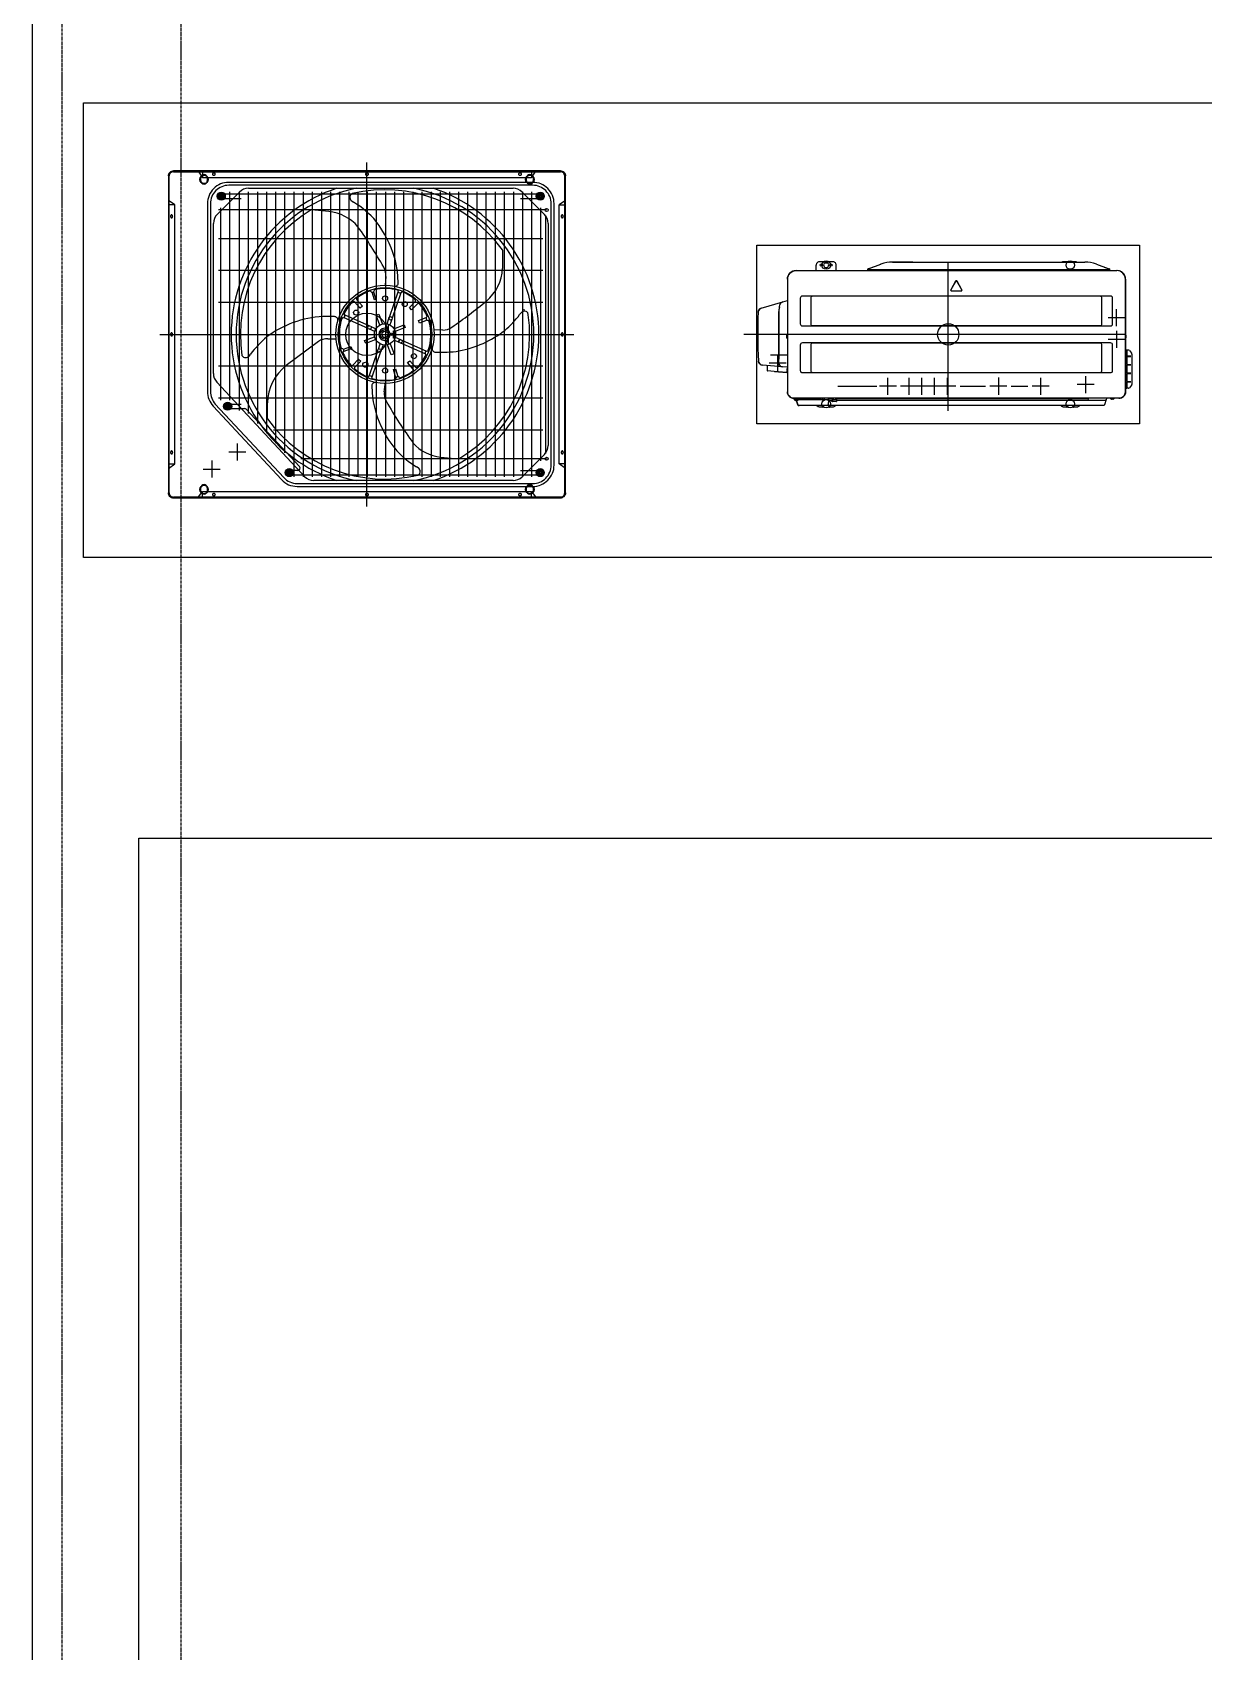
# Model space of a CAD drawing. Header units: millimetres. Extents: x 0 to 126150, y 0 to 89100.
# Drawn here: x 31654 to 34408, y 20444 to 24251 of the extents above; entities that cross this region are included whole.
import ezdxf

# ---------------------------------------------------------------- set-up
doc = ezdxf.new("R2010")
doc.units = ezdxf.units.MM
doc.header["$LTSCALE"] = 0.2
doc.linetypes.add('CENTER', pattern=[50.8, 31.75, -6.35, 6.35, -6.35])
doc.layers.add('A_建築', color=8, linetype='Continuous')
doc.layers.add('A_通芯', color=8, linetype='CENTER', plot=False)

msp = doc.modelspace()

# ---------------------------------------------------------------- linework, layer by layer
at = {"layer": 'A_建築', "lineweight": -3}
for points in [[(31903.54, 17484.81), (31653.54, 17484.81), (31653.54, 44814.81), (31903.54, 44564.81), (79743.54, 44564.81), (79993.55, 44814.81), (31653.54, 44814.81)], [(79743.54, 44564.81), (79743.54, 17384.81), (31903.54, 17384.81), (31903.54, 22356.25), (35858.54, 22356.25), (35858.54, 17334.81)], [(31973.44, 23913.65), (31973.44, 23168.65)], [(31975.24, 23168.65), (31975.24, 23913.65)], [(32895.23, 23925.45), (31985.23, 23925.45)], [(31985.23, 23923.65), (32895.23, 23923.65)], [(32042.63, 23925.45), (32053.24, 23910.45), (32827.24, 23910.45), (32837.84, 23925.45)], [(32053.24, 23925.45), (32053.24, 23910.45)], [(32440.23, 23136.85), (32440.23, 23945.45)], [(32827.24, 23925.45), (32827.24, 23910.45)], [(32905.23, 23168.65), (32905.23, 23913.65)], [(32907.04, 23168.65), (32907.04, 23913.65)], [(32049.74, 23901.9), (32049.74, 23909.4)], [(32064.73, 23909.4), (32064.73, 23901.9)], [(32088.02, 23823.44), (32140.45, 23875.87)], [(32830.24, 23898.65), (32115.23, 23898.65)], [(32830.24, 23891.72), (32115.23, 23891.72)], [(32117.98, 23386.15), (32117.98, 23876.4)], [(32139.48, 23876.4), (32139.48, 23361.9)], [(32160.98, 23876.4), (32160.98, 23354.97)], [(32161.66, 23884.65), (32783.81, 23884.65)], [(32182.48, 23876.4), (32182.48, 23331.84)], [(32203.98, 23876.4), (32203.98, 23308.71)], [(32225.49, 23876.4), (32225.49, 23285.57)], [(32246.99, 23262.45), (32246.99, 23876.4)], [(32268.49, 23876.4), (32268.49, 23205.9)], [(32289.99, 23876.4), (32289.99, 23205.9)], [(32311.48, 23876.4), (32311.48, 23205.9)], [(32332.99, 23876.4), (32332.99, 23205.9)], [(32354.48, 23876.4), (32354.48, 23205.9)], [(32375.98, 23876.4), (32375.98, 23205.9)], [(32397.48, 23876.4), (32397.48, 23205.9)], [(32418.99, 23876.4), (32418.99, 23205.9)], [(32440.48, 23876.4), (32440.48, 23205.9)], [(32461.99, 23876.4), (32461.99, 23205.9)], [(32483.48, 23876.4), (32483.48, 23205.9)], [(32504.98, 23876.4), (32504.98, 23205.9)], [(32526.48, 23876.4), (32526.48, 23205.9)], [(32547.98, 23876.4), (32547.98, 23205.9)], [(32569.48, 23876.4), (32569.48, 23205.9)], [(32590.99, 23876.4), (32590.99, 23205.9)], [(32612.49, 23876.4), (32612.49, 23205.9)], [(32633.99, 23876.4), (32633.99, 23205.9)], [(32655.49, 23876.4), (32655.49, 23205.9)], [(32676.98, 23876.4), (32676.98, 23205.9)], [(32698.49, 23876.4), (32698.49, 23205.9)], [(32719.98, 23876.4), (32719.98, 23205.9)], [(32741.48, 23876.4), (32741.48, 23205.9)], [(32762.99, 23876.4), (32762.99, 23205.9)], [(32784.49, 23876.4), (32784.49, 23205.9)], [(32805.03, 23875.86), (32857.45, 23823.44)], [(32805.98, 23876.4), (32805.98, 23205.9)], [(32815.74, 23901.9), (32815.74, 23909.4)], [(32827.49, 23876.4), (32827.49, 23205.9)], [(32830.74, 23909.4), (32830.74, 23901.9)], [(31988.43, 23845.65), (31973.44, 23856.26)], [(31973.44, 23226.04), (31988.43, 23236.65), (31988.43, 23845.65), (31973.44, 23845.65)], [(32065.24, 23848.65), (32065.24, 23406.75)], [(32072.16, 23848.65), (32072.16, 23406.75)], [(32862.74, 23833.65), (32091.48, 23833.65)], [(32096.49, 23386.15), (32096.49, 23838.65)], [(32100.64, 23871.4), (32844.83, 23871.4)], [(32100.64, 23860.9), (32144.48, 23860.9)], [(32350.43, 23830.01), (32309.83, 23833.65)], [(32405.09, 23854.56), (32408.58, 23852.44)], [(32800.98, 23860.9), (32844.83, 23860.9)], [(32848.98, 23243.65), (32848.98, 23838.65)], [(32873.31, 23233.65), (32873.31, 23848.65)], [(32880.24, 23233.65), (32880.24, 23848.65)], [(32907.04, 23856.26), (32892.04, 23845.65)], [(32907.04, 23236.65), (32892.04, 23236.65), (32892.04, 23845.65), (32907.04, 23845.65)], [(32079.23, 23449.44), (32079.23, 23802.22)], [(32859.74, 23820.87), (32859.74, 23261.43)], [(32866.23, 23802.22), (32866.23, 23280.08)], [(32853.98, 23766.15), (32091.48, 23766.15)], [(32759.09, 23738.86), (32758.95, 23696.37)], [(32853.98, 23691.15), (32091.48, 23691.15)], [(32513.94, 23663.01), (32511.89, 23689.65)], [(33449.08, 23691.2), (34203.54, 23691.2)], [(33504.88, 23712.15), (33503.43, 23712.03), (33502.03, 23711.67), (33500.71, 23711.08), (33499.52, 23710.28), (33498.49, 23709.29), (33497.66, 23708.15), (33497.04, 23706.89), (33496.67, 23705.54), (33496.54, 23704.15)], [(33496.54, 23691.2), (33496.54, 23704.15)], [(33535.19, 23712.15), (33504.88, 23712.15)], [(33516.72, 23709.15), (33523.35, 23709.15)], [(33543.53, 23691.2), (33543.53, 23704.15), (33543.41, 23705.54), (33543.03, 23706.89), (33542.41, 23708.15), (33541.58, 23709.29), (33540.55, 23710.28), (33539.36, 23711.08), (33538.04, 23711.67), (33536.64, 23712.03), (33535.19, 23712.15)], [(33618.47, 23695.27), (33620.94, 23696.17), (33618.15, 23695.15), (33618.08, 23691.2)], [(34186.04, 23693.15), (33618.11, 23693.15), (33618.14, 23694.81)], [(33618.11, 23693.15), (33618.12, 23692.65), (33618.14, 23691.2)], [(33898.11, 23692.15), (33618.62, 23692.15)], [(33620.09, 23692.15), (33620.07, 23691.15)], [(33620.94, 23696.17), (33648.85, 23706.33), (33648.02, 23706.03)], [(33623.64, 23697.15), (33629.11, 23699.15)], [(33624.02, 23691.2), (33624.02, 23691.46), (33624.01, 23692.15)], [(33624.96, 23692.15), (33624.95, 23691.46), (33624.95, 23691.2)], [(33628.67, 23691.2), (33628.66, 23691.46), (33628.66, 23692.15)], [(33629.56, 23692.15), (33629.56, 23691.46), (33629.56, 23691.2)], [(33633.26, 23691.2), (33633.26, 23691.46), (33633.26, 23692.15)], [(33634.22, 23692.15), (33634.2, 23691.46), (33634.2, 23691.2)], [(33660.61, 23692.15), (33660.61, 23691.2)], [(33664.6, 23691.2), (33664.6, 23692.15)], [(33676.2, 23711.15), (34127.94, 23711.15)], [(33682.1, 23692.15), (33681.15, 23691.2)], [(33719.05, 23691.2), (33718.1, 23692.15)], [(33763.98, 23691.2), (33763.94, 23692.15)], [(33767.4, 23691.2), (33767.39, 23692.15)], [(33767.78, 23691.2), (33767.8, 23692.15)], [(33773.91, 23691.2), (33773.89, 23692.15)], [(33774.28, 23691.2), (33774.3, 23692.15)], [(33780.39, 23692.15), (33780.4, 23691.2)], [(33780.79, 23692.15), (33780.78, 23691.2)], [(33784.25, 23692.15), (33784.2, 23691.2)], [(33807.03, 23361.65), (33807.03, 23711.65)], [(33849.48, 23692.16), (33848.69, 23692.16)], [(33879.48, 23692.16), (33878.68, 23692.16)], [(34185.53, 23692.15), (33906.04, 23692.15)], [(33909.48, 23692.16), (33908.68, 23692.16)], [(33939.47, 23692.16), (33938.67, 23692.16)], [(33969.47, 23692.16), (33968.67, 23692.16)], [(33999.47, 23692.16), (33998.67, 23692.16)], [(34029.46, 23692.16), (34028.66, 23692.16)], [(34078.4, 23712.15), (34076.95, 23712.03), (34075.54, 23711.67), (34074.39, 23711.17)], [(34108.71, 23712.15), (34078.4, 23712.15)], [(34146.45, 23692.16), (34145.65, 23692.16)], [(34155.3, 23706.33), (34183.21, 23696.17), (34185.68, 23695.27)], [(34169.95, 23691.2), (34169.95, 23691.46), (34169.94, 23692.15)], [(34170.89, 23692.15), (34170.89, 23691.46), (34170.88, 23691.2)], [(34174.04, 23699.51), (34180.51, 23697.15)], [(34174.6, 23691.2), (34174.6, 23691.46), (34174.59, 23692.15)], [(34175.49, 23692.15), (34175.49, 23691.46), (34175.49, 23691.2)], [(34179.2, 23691.2), (34179.19, 23691.46), (34179.19, 23692.15)], [(34180.14, 23692.15), (34180.14, 23691.46), (34180.13, 23691.2)], [(34184.07, 23691.15), (34184.05, 23692.15)], [(34186.01, 23694.81), (34186.04, 23693.15), (34186.03, 23692.65), (34186.01, 23691.2)], [(32484.45, 23677.15), (32482.73, 23656.65)], [(33429.03, 23671.16), (33429.03, 23406.19)], [(33824.35, 23666.21), (33812.82, 23646.23)], [(33824.79, 23665.96), (33813.25, 23645.98)], [(33814.55, 23643.73), (33837.62, 23643.73)], [(33838.92, 23645.98), (33827.38, 23665.96)], [(33839.35, 23646.23), (33827.82, 23666.21)], [(34223.59, 23671.16), (34223.59, 23406.19)], [(34223.59, 23643.86), (34224.03, 23643.86)], [(34224.03, 23406.19), (34224.03, 23671.16)], [(32853.98, 23616.15), (32091.48, 23616.15)], [(32416.62, 23622.54), (32429.61, 23607.6), (32424.33, 23603.01), (32411.34, 23617.95)], [(32455.59, 23641.28), (32460.75, 23623.27), (32457.86, 23622.44), (32452.7, 23640.45)], [(32493.08, 23581.94), (32513.59, 23641.5)], [(32520.21, 23639.22), (32499.7, 23579.66)], [(32558.81, 23613.31), (32544.91, 23599.22), (32539.92, 23604.13), (32553.83, 23618.23)], [(33367.26, 23602.66), (33417.97, 23617.33), (33429.03, 23620.51)], [(33410.05, 23606.29), (33411.11, 23610.44)], [(33459.03, 23626.21), (33459.03, 23566.22)], [(34188.59, 23631.21), (33464.03, 23631.21)], [(33483.58, 23625.71), (33483.58, 23566.72)], [(34163.59, 23630.71), (33488.58, 23630.71)], [(33814.55, 23643.23), (33837.62, 23643.23)], [(34168.59, 23566.72), (34168.59, 23625.71)], [(34193.59, 23566.22), (34193.59, 23626.21)], [(34224.03, 23643.16), (34223.59, 23643.16)], [(34223.59, 23642.66), (34224.03, 23642.66)], [(34223.59, 23642.06), (34224.03, 23642.06)], [(32364.06, 23582.86), (32354.48, 23582.96), (32336.38, 23583.15)], [(32443, 23555.01), (32385.45, 23580.63)], [(32388.3, 23587.03), (32445.85, 23561.41)], [(32470.6, 23563.01), (32461.55, 23586.58), (32468.08, 23589.08), (32477.13, 23565.51)], [(32487.48, 23565.7), (32491.82, 23578.28)], [(32498.43, 23576), (32494.1, 23563.42)], [(32582.06, 23574.36), (32563.62, 23567.5), (32561.18, 23574.06), (32579.62, 23580.92)], [(32801.72, 23591.18), (32799.31, 23587.89)], [(33408.09, 23588.67), (33408.09, 23474.73), (33408.1, 23474.23)], [(33408.4, 23588.67), (33408.4, 23482.87)], [(34223.04, 23580.15), (34183.03, 23580.15)], [(34203.03, 23560.15), (34203.03, 23600.15)], [(31953.43, 23541.15), (32927.03, 23541.15)], [(32348.17, 23530.98), (32367.73, 23530.48)], [(32460.88, 23529.01), (32437.31, 23519.97), (32434.8, 23526.5), (32458.37, 23535.55)], [(32458.7, 23548.02), (32446.54, 23553.43)], [(32449.38, 23559.83), (32461.54, 23554.42)], [(32491.23, 23549.05), (32491.23, 23564.66)], [(32491.23, 23517.64), (32491.23, 23533.24)], [(32504.98, 23532.65), (32502.74, 23532.65), (32502.74, 23549.65), (32504.98, 23549.65)], [(32503.81, 23554.6), (32527.62, 23563.74), (32530.13, 23557.2), (32506.71, 23548.21)], [(32506.77, 23534.28), (32518.93, 23528.87)], [(32618.28, 23551.29), (32597.74, 23551.82)], [(34224.53, 23541.15), (33326.54, 23541.15)], [(33464.03, 23561.22), (34188.59, 23561.22)], [(33488.58, 23561.72), (34163.59, 23561.72)], [(34223.04, 23529.4), (34183.03, 23529.4)], [(34203.03, 23549.4), (34203.03, 23509.4)], [(32163.75, 23491.11), (32166.16, 23494.4)], [(32326.33, 23524.75), (32250.45, 23467.77)], [(32384.99, 23506.4), (32402.54, 23512.93), (32404.29, 23508.24), (32385.61, 23501.3)], [(32445.26, 23443.08), (32465.77, 23502.64)], [(32472.39, 23500.36), (32451.88, 23440.8)], [(32467.03, 23506.3), (32471.37, 23518.89)], [(32477.98, 23516.61), (32473.65, 23504.02)], [(32494.87, 23519.3), (32503.92, 23495.73), (32497.38, 23493.22), (32488.34, 23516.78)], [(32516.08, 23522.47), (32503.92, 23527.89)], [(32577.17, 23495.28), (32519.62, 23520.9)], [(32522.47, 23527.29), (32580.02, 23501.67)], [(33429.03, 23492.15), (33389.03, 23492.15)], [(33406.03, 23453.15), (33406.03, 23493.15)], [(33409.03, 23468.4), (33409.03, 23515.9)], [(33459.03, 23516.22), (33459.03, 23456.23)], [(34188.59, 23521.23), (33464.03, 23521.23)], [(33483.58, 23515.73), (33483.58, 23456.73)], [(34163.59, 23520.73), (33488.58, 23520.73)], [(34168.59, 23456.73), (34168.59, 23515.73)], [(34193.59, 23456.23), (34193.59, 23516.22)], [(34230.67, 23503.98), (34224.03, 23503.98)], [(34227.03, 23502.98), (34227.03, 23490.17)], [(34232.93, 23502.95), (34238.29, 23496.83)], [(34239.03, 23494.85), (34239.03, 23423.62)], [(32853.98, 23466.15), (32091.48, 23466.15)], [(32406.66, 23468.99), (32420.56, 23483.09), (32425.54, 23478.17), (32411.64, 23464.07)], [(32508.29, 23439.32), (32502.8, 23458.48), (32507.61, 23459.86), (32512.77, 23441.85)], [(32548.85, 23459.76), (32535.86, 23474.7), (32541.14, 23479.3), (32554.13, 23464.35)], [(33429.03, 23463.73), (33417.21, 23464.77), (33369.98, 23468.94)], [(33381.59, 23467.88), (33381.59, 23455.53)], [(33398.19, 23453.81), (33427.58, 23451.24), (33398.02, 23453.82), (33381.87, 23455.24)], [(33426.04, 23473.15), (33386.03, 23473.15)], [(33428.58, 23462.39), (33428.58, 23451.98)], [(34227.03, 23490.48), (34236.06, 23490.48)], [(34227.03, 23488.79), (34227.03, 23470.17)], [(34236.06, 23488.48), (34227.03, 23488.48)], [(34227.03, 23470.48), (34236.06, 23470.48)], [(34227.03, 23468.79), (34227.03, 23450.17)], [(34236.06, 23468.48), (34227.03, 23468.48)], [(32293.33, 23207.23), (32087.26, 23429.02)], [(32451.53, 23419.3), (32453.58, 23392.65)], [(32481.02, 23405.24), (32483.13, 23423.81)], [(33429.03, 23451.21), (33427.58, 23451.24)], [(33464.03, 23451.23), (34188.59, 23451.23)], [(33488.58, 23451.73), (34163.59, 23451.73)], [(33547.45, 23419.15), (33639.5, 23419.15)], [(33685.04, 23419.15), (33645.04, 23419.15)], [(33665.03, 23399.15), (33665.03, 23439.15)], [(33825.04, 23419.15), (33695.04, 23419.15)], [(33715.03, 23399.15), (33715.03, 23439.15)], [(33745.04, 23399.15), (33745.04, 23439.15)], [(33775.03, 23399.15), (33775.03, 23439.15)], [(33805.03, 23399.15), (33805.03, 23439.15)], [(33835.04, 23419.15), (33895.03, 23419.15)], [(33945.04, 23419.15), (33905.03, 23419.15)], [(33925.04, 23439.86), (33925.04, 23399.15)], [(33955.03, 23419.15), (33994.03, 23419.15)], [(34044.03, 23419.15), (34004.04, 23419.15)], [(34024.03, 23439.15), (34024.03, 23399.15)], [(34150.04, 23423.15), (34110.04, 23423.15)], [(34130.03, 23443.15), (34130.03, 23403.15)], [(34227.03, 23450.49), (34236.06, 23450.49)], [(34227.03, 23448.8), (34227.03, 23430.18)], [(34236.06, 23448.48), (34227.03, 23448.48)], [(34227.03, 23430.48), (34236.06, 23430.48)], [(34227.03, 23428.8), (34227.03, 23415.49)], [(34236.06, 23428.49), (34227.03, 23428.49)], [(34238.29, 23421.64), (34232.93, 23415.52)], [(32083.68, 23377.44), (32244.47, 23204.34)], [(32853.98, 23391.15), (32091.48, 23391.15)], [(32115.64, 23377.4), (32144.48, 23377.4)], [(32206.38, 23343.44), (32206.49, 23380.15)], [(34208.54, 23391.14), (33444.08, 23391.14)], [(33444.68, 23388.51), (33444.58, 23389.59), (33507.85, 23389.59), (33507.99, 23391.14)], [(33444.59, 23390.21), (33444.58, 23389.59)], [(33522.76, 23387.59), (33445.16, 23387.59)], [(33450.47, 23385.48), (33450.53, 23385.27), (33453.43, 23375.72), (33449.83, 23387.59)], [(33525.82, 23391.14), (33525.75, 23390.33), (33525.49, 23387.4), (33524.53, 23376.33)], [(33533.35, 23386.09), (33525.38, 23386.09)], [(33535.12, 23389.59), (33525.69, 23389.59)], [(33533.12, 23383.69), (33533.12, 23385.35)], [(33533.14, 23385.44), (33534.05, 23388.19)], [(33543.82, 23383.39), (33533.42, 23383.39)], [(33534.34, 23388.39), (33535.12, 23388.39)], [(33535.12, 23391.14), (33535.12, 23383.69)], [(33542.52, 23387.39), (33535.42, 23387.39)], [(33537.59, 23387.39), (33537.59, 23391.14)], [(33542.52, 23387.22), (33542.52, 23391.14)], [(33544.12, 23391.14), (33544.12, 23383.69)], [(34135.6, 23389.59), (33544.12, 23389.59)], [(34175.69, 23386.09), (33544.12, 23386.09)], [(33934.95, 23389.59), (33934.95, 23391.14)], [(33940.95, 23389.59), (33940.95, 23391.14)], [(34179.47, 23391.14), (34178.56, 23388.21), (34174.69, 23375.7)], [(34180.04, 23391.14), (34178.99, 23389.59)], [(34230.67, 23414.49), (34224.03, 23414.49)], [(32078.6, 23372.72), (32239.4, 23199.62)], [(32115.64, 23366.9), (32152.25, 23366.9)], [(32156.1, 23365.23), (32281.58, 23230.23)], [(34171.83, 23373.59), (33456.3, 23373.59)], [(33512.04, 23370.19), (33504.88, 23370.19), (33504.17, 23370.22), (33502.74, 23370.46), (33501.37, 23370.94), (33500.11, 23371.63), (33498.99, 23372.52), (33498.06, 23373.59)], [(33514.04, 23373.59), (33514.04, 23372.19)], [(33526.03, 23372.19), (33526.03, 23373.59)], [(33542.02, 23373.59), (33541.58, 23373.05), (33540.55, 23372.06), (33539.36, 23371.27), (33538.04, 23370.68), (33536.64, 23370.31), (33535.19, 23370.19), (33528.03, 23370.19)], [(34086.04, 23370.19), (34078.88, 23370.19), (34078.17, 23370.22), (34076.73, 23370.46), (34075.37, 23370.94), (34074.1, 23371.63), (34072.99, 23372.52), (34072.05, 23373.59)], [(34088.03, 23373.59), (34088.03, 23372.19)], [(34100.04, 23372.19), (34100.04, 23373.59)], [(34116.01, 23373.59), (34115.58, 23373.05), (34114.55, 23372.06), (34113.36, 23371.27), (34112.04, 23370.68), (34110.64, 23370.31), (34109.19, 23370.19), (34102.03, 23370.19)], [(32853.98, 23316.15), (32220.48, 23316.15)], [(32115.23, 23264.65), (32155.23, 23264.65)], [(32135.23, 23284.65), (32135.23, 23244.65)], [(31973.44, 23236.65), (31988.43, 23236.65)], [(32055.24, 23224.65), (32095.23, 23224.65)], [(32075.24, 23244.65), (32075.24, 23204.65)], [(32862.74, 23248.65), (32284.98, 23248.65)], [(32560.38, 23227.74), (32556.89, 23229.86)], [(32613.48, 23252.47), (32654.99, 23248.65)], [(32857.45, 23258.86), (32805.02, 23206.44)], [(32907.04, 23226.04), (32892.04, 23236.65)], [(32277.74, 23221.4), (32260.64, 23221.4)], [(32260.64, 23210.9), (32844.83, 23210.9)], [(32276.03, 23190.58), (32830.24, 23190.58)], [(32783.81, 23197.65), (32315.31, 23197.65)], [(32417.99, 23207.35), (32415.24, 23207.35)], [(32800.98, 23221.4), (32844.83, 23221.4)], [(32895.23, 23158.65), (31985.23, 23158.65)], [(31985.23, 23156.85), (32895.23, 23156.85)], [(32042.63, 23156.85), (32053.24, 23171.85), (32827.24, 23171.85), (32837.84, 23156.85)], [(32049.74, 23172.9), (32049.74, 23180.4)], [(32053.24, 23156.85), (32053.24, 23171.85)], [(32064.73, 23180.4), (32064.73, 23172.9)], [(32276.03, 23183.65), (32830.24, 23183.65)], [(32815.74, 23172.9), (32815.74, 23180.4)], [(32827.24, 23156.85), (32827.24, 23171.85)], [(32830.74, 23180.4), (32830.74, 23172.9)]]:
    msp.add_lwpolyline(points, dxfattribs=at)
for points in [[(35671.59, 23016.81), (31773.54, 23016.81), (31773.54, 24085.41), (35671.59, 24085.41)], [(32076.73, 23917.95), (32076.79, 23917.52), (32076.94, 23917.1), (32077.2, 23916.71), (32077.55, 23916.36), (32077.98, 23916.05), (32078.49, 23915.81), (32079.04, 23915.63), (32079.63, 23915.51), (32080.23, 23915.48), (32080.84, 23915.51), (32081.43, 23915.63), (32081.98, 23915.81), (32082.48, 23916.05), (32082.91, 23916.36), (32083.27, 23916.71), (32083.52, 23917.1), (32083.68, 23917.52), (32083.73, 23917.95), (32083.68, 23918.38), (32083.52, 23918.8), (32083.27, 23919.19), (32082.91, 23919.54), (32082.48, 23919.85), (32081.98, 23920.1), (32081.43, 23920.27), (32080.84, 23920.39), (32080.23, 23920.42), (32079.63, 23920.39), (32079.04, 23920.27), (32078.49, 23920.1), (32077.98, 23919.85), (32077.55, 23919.54), (32077.2, 23919.19), (32076.94, 23918.8), (32076.79, 23918.38)], [(32443.73, 23917.95), (32443.68, 23918.38), (32443.52, 23918.8), (32443.27, 23919.19), (32442.91, 23919.54), (32442.48, 23919.85), (32441.98, 23920.1), (32441.43, 23920.27), (32440.84, 23920.39), (32440.23, 23920.42), (32439.63, 23920.39), (32439.04, 23920.27), (32438.49, 23920.1), (32437.99, 23919.85), (32437.55, 23919.54), (32437.2, 23919.19), (32436.94, 23918.8), (32436.79, 23918.38), (32436.73, 23917.95), (32436.79, 23917.52), (32436.94, 23917.1), (32437.2, 23916.71), (32437.55, 23916.36), (32437.99, 23916.05), (32438.49, 23915.81), (32439.04, 23915.63), (32439.63, 23915.51), (32440.23, 23915.48), (32440.84, 23915.51), (32441.43, 23915.63), (32441.98, 23915.81), (32442.48, 23916.05), (32442.91, 23916.36), (32443.27, 23916.71), (32443.52, 23917.1), (32443.68, 23917.52)], [(32796.73, 23917.95), (32796.79, 23917.52), (32796.94, 23917.1), (32797.2, 23916.71), (32797.55, 23916.36), (32797.99, 23916.05), (32798.49, 23915.81), (32799.04, 23915.63), (32799.63, 23915.51), (32800.23, 23915.48), (32800.84, 23915.51), (32801.43, 23915.63), (32801.98, 23915.81), (32802.48, 23916.05), (32802.92, 23916.36), (32803.27, 23916.71), (32803.52, 23917.1), (32803.68, 23917.52), (32803.74, 23917.95), (32803.68, 23918.38), (32803.52, 23918.8), (32803.27, 23919.19), (32802.92, 23919.54), (32802.48, 23919.85), (32801.98, 23920.1), (32801.43, 23920.27), (32800.84, 23920.39), (32800.23, 23920.42), (32799.63, 23920.39), (32799.04, 23920.27), (32798.49, 23920.1), (32797.99, 23919.85), (32797.55, 23919.54), (32797.2, 23919.19), (32796.94, 23918.8), (32796.79, 23918.38)], [(32101.74, 23863.84), (32101.74, 23868.46), (32097.73, 23870.77), (32093.74, 23868.46), (32093.74, 23863.84), (32097.73, 23861.53)], [(32095.53, 23867.15), (32095.53, 23865.15), (32096.74, 23865.15), (32096.74, 23863.95), (32098.74, 23863.95), (32098.74, 23865.15), (32099.93, 23865.15), (32099.93, 23867.15), (32098.74, 23867.15), (32098.74, 23868.35), (32096.74, 23868.35), (32096.74, 23867.15)], [(32851.73, 23863.84), (32851.73, 23868.46), (32847.73, 23870.77), (32843.74, 23868.46), (32843.74, 23863.84), (32847.73, 23861.53)], [(32845.53, 23867.15), (32845.53, 23865.15), (32846.73, 23865.15), (32846.73, 23863.95), (32848.73, 23863.95), (32848.73, 23865.15), (32849.93, 23865.15), (32849.93, 23867.15), (32848.73, 23867.15), (32848.73, 23868.35), (32846.73, 23868.35), (32846.73, 23867.15)], [(31980.93, 23815.15), (31981.36, 23815.2), (31981.78, 23815.36), (31982.17, 23815.62), (31982.52, 23815.97), (31982.83, 23816.4), (31983.08, 23816.9), (31983.26, 23817.45), (31983.37, 23818.04), (31983.41, 23818.65), (31983.37, 23819.26), (31983.26, 23819.85), (31983.08, 23820.4), (31982.83, 23820.9), (31982.52, 23821.33), (31982.17, 23821.68), (31981.78, 23821.94), (31981.36, 23822.1), (31980.93, 23822.15), (31980.5, 23822.1), (31980.09, 23821.94), (31979.7, 23821.68), (31979.34, 23821.33), (31979.04, 23820.9), (31978.79, 23820.4), (31978.61, 23819.85), (31978.49, 23819.26), (31978.46, 23818.65), (31978.49, 23818.04), (31978.61, 23817.45), (31978.79, 23816.9), (31979.04, 23816.4), (31979.34, 23815.97), (31979.7, 23815.62), (31980.09, 23815.36), (31980.5, 23815.2)], [(32899.54, 23822.15), (32899.11, 23822.1), (32898.69, 23821.94), (32898.3, 23821.68), (32897.95, 23821.33), (32897.64, 23820.9), (32897.39, 23820.4), (32897.21, 23819.85), (32897.1, 23819.26), (32897.06, 23818.65), (32897.1, 23818.04), (32897.21, 23817.45), (32897.39, 23816.9), (32897.64, 23816.4), (32897.95, 23815.97), (32898.3, 23815.62), (32898.69, 23815.36), (32899.11, 23815.2), (32899.54, 23815.15), (32899.97, 23815.2), (32900.38, 23815.36), (32900.77, 23815.62), (32901.13, 23815.97), (32901.43, 23816.4), (32901.68, 23816.9), (32901.86, 23817.45), (32901.97, 23818.04), (32902.01, 23818.65), (32901.97, 23819.26), (32901.86, 23819.85), (32901.68, 23820.4), (32901.43, 23820.9), (32901.13, 23821.33), (32900.77, 23821.68), (32900.38, 23821.94), (32899.97, 23822.1)], [(33357.04, 23331.15), (33357.04, 23751.15), (34257.03, 23751.15), (34257.03, 23331.15)], [(31980.93, 23537.65), (31981.36, 23537.7), (31981.78, 23537.86), (31982.17, 23538.12), (31982.52, 23538.47), (31982.83, 23538.9), (31983.08, 23539.4), (31983.26, 23539.95), (31983.37, 23540.54), (31983.41, 23541.15), (31983.37, 23541.76), (31983.26, 23542.35), (31983.08, 23542.9), (31982.83, 23543.4), (31982.52, 23543.83), (31982.17, 23544.18), (31981.78, 23544.44), (31981.36, 23544.6), (31980.93, 23544.65), (31980.5, 23544.6), (31980.09, 23544.44), (31979.7, 23544.18), (31979.34, 23543.83), (31979.04, 23543.4), (31978.79, 23542.9), (31978.61, 23542.35), (31978.49, 23541.76), (31978.46, 23541.15), (31978.49, 23540.54), (31978.61, 23539.95), (31978.79, 23539.4), (31979.04, 23538.9), (31979.34, 23538.47), (31979.7, 23538.12), (31980.09, 23537.86), (31980.5, 23537.7)], [(32899.54, 23544.65), (32899.11, 23544.6), (32898.69, 23544.44), (32898.3, 23544.18), (32897.95, 23543.83), (32897.64, 23543.4), (32897.39, 23542.9), (32897.21, 23542.35), (32897.1, 23541.76), (32897.06, 23541.15), (32897.1, 23540.54), (32897.21, 23539.95), (32897.39, 23539.4), (32897.64, 23538.9), (32897.95, 23538.47), (32898.3, 23538.12), (32898.69, 23537.86), (32899.11, 23537.7), (32899.54, 23537.65), (32899.97, 23537.7), (32900.38, 23537.86), (32900.77, 23538.12), (32901.13, 23538.47), (32901.43, 23538.9), (32901.68, 23539.4), (32901.86, 23539.95), (32901.97, 23540.54), (32902.01, 23541.15), (32901.97, 23541.76), (32901.86, 23542.35), (32901.68, 23542.9), (32901.43, 23543.4), (32901.13, 23543.83), (32900.77, 23544.18), (32900.38, 23544.44), (32899.97, 23544.6)], [(32116.73, 23369.84), (32116.73, 23374.46), (32112.74, 23376.77), (32108.74, 23374.46), (32108.74, 23369.84), (32112.74, 23367.53)], [(32110.53, 23373.15), (32110.53, 23371.15), (32111.73, 23371.15), (32111.73, 23369.95), (32113.73, 23369.95), (32113.73, 23371.15), (32114.93, 23371.15), (32114.93, 23373.15), (32113.73, 23373.15), (32113.73, 23374.35), (32111.73, 23374.35), (32111.73, 23373.15)], [(31980.93, 23260.16), (31981.36, 23260.21), (31981.78, 23260.36), (31982.17, 23260.62), (31982.52, 23260.97), (31982.83, 23261.4), (31983.08, 23261.91), (31983.26, 23262.46), (31983.37, 23263.04), (31983.41, 23263.65), (31983.37, 23264.26), (31983.26, 23264.85), (31983.08, 23265.4), (31982.83, 23265.9), (31982.52, 23266.33), (31982.17, 23266.69), (31981.78, 23266.94), (31981.36, 23267.1), (31980.93, 23267.15), (31980.5, 23267.1), (31980.09, 23266.94), (31979.7, 23266.69), (31979.34, 23266.33), (31979.04, 23265.9), (31978.79, 23265.4), (31978.61, 23264.85), (31978.49, 23264.26), (31978.46, 23263.65), (31978.49, 23263.04), (31978.61, 23262.46), (31978.79, 23261.91), (31979.04, 23261.4), (31979.34, 23260.97), (31979.7, 23260.62), (31980.09, 23260.36), (31980.5, 23260.21)], [(32899.54, 23267.15), (32899.11, 23267.1), (32898.69, 23266.94), (32898.3, 23266.69), (32897.95, 23266.33), (32897.64, 23265.9), (32897.39, 23265.4), (32897.21, 23264.85), (32897.1, 23264.26), (32897.06, 23263.65), (32897.1, 23263.04), (32897.21, 23262.46), (32897.39, 23261.91), (32897.64, 23261.4), (32897.95, 23260.97), (32898.3, 23260.62), (32898.69, 23260.36), (32899.11, 23260.21), (32899.54, 23260.16), (32899.97, 23260.21), (32900.38, 23260.36), (32900.77, 23260.62), (32901.13, 23260.97), (32901.43, 23261.4), (32901.68, 23261.91), (32901.86, 23262.46), (32901.97, 23263.04), (32902.01, 23263.65), (32901.97, 23264.26), (32901.86, 23264.85), (32901.68, 23265.4), (32901.43, 23265.9), (32901.13, 23266.33), (32900.77, 23266.69), (32900.38, 23266.94), (32899.97, 23267.1)], [(32261.73, 23213.84), (32261.73, 23218.46), (32257.73, 23220.77), (32253.73, 23218.46), (32253.73, 23213.84), (32257.73, 23211.53)], [(32255.53, 23217.15), (32255.53, 23215.15), (32256.74, 23215.15), (32256.74, 23213.95), (32258.73, 23213.95), (32258.73, 23215.15), (32259.93, 23215.15), (32259.93, 23217.15), (32258.73, 23217.15), (32258.73, 23218.35), (32256.74, 23218.35), (32256.74, 23217.15)], [(32851.73, 23213.84), (32851.73, 23218.46), (32847.73, 23220.77), (32843.74, 23218.46), (32843.74, 23213.84), (32847.73, 23211.53)], [(32845.53, 23217.15), (32845.53, 23215.15), (32846.73, 23215.15), (32846.73, 23213.95), (32848.73, 23213.95), (32848.73, 23215.15), (32849.93, 23215.15), (32849.93, 23217.15), (32848.73, 23217.15), (32848.73, 23218.35), (32846.73, 23218.35), (32846.73, 23217.15)], [(32076.73, 23164.35), (32076.79, 23163.92), (32076.94, 23163.51), (32077.2, 23163.11), (32077.55, 23162.76), (32077.98, 23162.45), (32078.49, 23162.21), (32079.04, 23162.03), (32079.63, 23161.91), (32080.23, 23161.88), (32080.84, 23161.91), (32081.43, 23162.03), (32081.98, 23162.21), (32082.48, 23162.45), (32082.91, 23162.76), (32083.27, 23163.11), (32083.52, 23163.51), (32083.68, 23163.92), (32083.73, 23164.35), (32083.68, 23164.78), (32083.52, 23165.2), (32083.27, 23165.59), (32082.91, 23165.94), (32082.48, 23166.25), (32081.98, 23166.5), (32081.43, 23166.68), (32080.84, 23166.79), (32080.23, 23166.82), (32079.63, 23166.79), (32079.04, 23166.68), (32078.49, 23166.5), (32077.98, 23166.25), (32077.55, 23165.94), (32077.2, 23165.59), (32076.94, 23165.2), (32076.79, 23164.78)], [(32436.73, 23164.35), (32436.79, 23163.92), (32436.94, 23163.51), (32437.2, 23163.11), (32437.55, 23162.76), (32437.99, 23162.45), (32438.49, 23162.21), (32439.04, 23162.03), (32439.63, 23161.91), (32440.23, 23161.88), (32440.84, 23161.91), (32441.43, 23162.03), (32441.98, 23162.21), (32442.48, 23162.45), (32442.91, 23162.76), (32443.27, 23163.11), (32443.52, 23163.51), (32443.68, 23163.92), (32443.73, 23164.35), (32443.68, 23164.78), (32443.52, 23165.2), (32443.27, 23165.59), (32442.91, 23165.94), (32442.48, 23166.25), (32441.98, 23166.5), (32441.43, 23166.68), (32440.84, 23166.79), (32440.23, 23166.82), (32439.63, 23166.79), (32439.04, 23166.68), (32438.49, 23166.5), (32437.99, 23166.25), (32437.55, 23165.94), (32437.2, 23165.59), (32436.94, 23165.2), (32436.79, 23164.78)], [(32796.73, 23164.35), (32796.79, 23163.92), (32796.94, 23163.51), (32797.2, 23163.11), (32797.55, 23162.76), (32797.99, 23162.45), (32798.49, 23162.21), (32799.04, 23162.03), (32799.63, 23161.91), (32800.23, 23161.88), (32800.84, 23161.91), (32801.43, 23162.03), (32801.98, 23162.21), (32802.48, 23162.45), (32802.92, 23162.76), (32803.27, 23163.11), (32803.52, 23163.51), (32803.68, 23163.92), (32803.74, 23164.35), (32803.68, 23164.78), (32803.52, 23165.2), (32803.27, 23165.59), (32802.92, 23165.94), (32802.48, 23166.25), (32801.98, 23166.5), (32801.43, 23166.68), (32800.84, 23166.79), (32800.23, 23166.82), (32799.63, 23166.79), (32799.04, 23166.68), (32798.49, 23166.5), (32797.99, 23166.25), (32797.55, 23165.94), (32797.2, 23165.59), (32796.94, 23165.2), (32796.79, 23164.78)]]:
    msp.add_lwpolyline(points, close=True, dxfattribs=at)
for points in [[(31985.23, 23925.45, 0.4142139), (31973.43, 23913.65, -0.4142136), (31985.23, 23925.45)], [(31985.23, 23923.65, 0.4142136), (31975.23, 23913.65)], [(32064.73, 23909.4, 1), (32049.73, 23909.4)], [(32830.73, 23909.4, 1), (32815.73, 23909.4)], [(32895.23, 23925.45, -0.4142136), (32907.03, 23913.65, 0.4142136), (32895.23, 23925.45)], [(32905.23, 23913.65, 0.4142136), (32895.23, 23923.65)], [(32049.73, 23901.9, 1), (32064.73, 23901.9)], [(32115.23, 23898.65, 0.4142136), (32065.23, 23848.65)], [(32115.23, 23891.73, 0.4142136), (32072.16, 23848.65)], [(32369.49, 23884.65, 0.7232755), (32369.49, 23197.65)], [(32415.6, 23884.65, 0.8234707), (32415.6, 23197.65)], [(32161.66, 23884.65, 0.1989124), (32140.45, 23875.87)], [(32405.47, 23872.26, 0.333268), (32399.95, 23861.94)], [(32758.76, 23739.67, 0.3029224), (32405.47, 23872.26)], [(32549.87, 23197.65, 0.8234707), (32549.87, 23884.65)], [(32595.97, 23197.65, 0.7232755), (32595.97, 23884.65)], [(32805.02, 23875.87, 0.1989124), (32783.81, 23884.65)], [(32815.73, 23901.9, 1), (32830.73, 23901.9)], [(32880.24, 23848.65, 0.4142136), (32830.24, 23898.65)], [(32873.31, 23848.65, 0.4142136), (32830.24, 23891.73)], [(32309.4, 23833.65, 0.3047617), (32146.42, 23491.21)], [(32399.95, 23861.94, 0.215125), (32405.09, 23854.56)], [(32461.98, 23806.73, 0.0739268), (32408.57, 23852.44)], [(32088.02, 23823.44, 0.1989124), (32079.24, 23802.22)], [(32418.99, 23794.37, 0.1916182), (32350.5, 23830)], [(32504.98, 23722.32, 0.0865184), (32461.98, 23806.73)], [(32866.24, 23802.22, 0.1989124), (32857.45, 23823.44)], [(32479.59, 23699.2, 0.0224778), (32418.98, 23794.36)], [(32511.89, 23689.65, 0.047995), (32504.98, 23722.33)], [(32759.09, 23738.86, 0.1531176), (32758.76, 23739.67)], [(32484.45, 23677.15, 0.1526555), (32479.59, 23699.2)], [(32721.03, 23619.63, 0.2157789), (32758.96, 23696.37)], [(33449.08, 23691.21, 0.414214), (33429.04, 23671.16, -0.4142136), (33449.08, 23691.21)], [(33516.72, 23709.15, 3.3166238), (33523.35, 23709.15)], [(33618.12, 23692.64, 0.4091109), (33618.62, 23692.15)], [(33618.47, 23695.27, 0.3105083), (33618.14, 23694.81)], [(33676.2, 23711.15, 0.087489), (33648.85, 23706.33)], [(33676.2, 23711.15, 0.0874886), (33648.85, 23706.32)], [(33724.1, 23711.15, 0.0025579), (33674.11, 23711.15)], [(33675.66, 23711.18, 0.0002607), (33680.46, 23711.15)], [(33679.74, 23691.2, 0.1261533), (33682.03, 23692.15)], [(33898.11, 23692.15, 0.0780571), (33899.68, 23691.16)], [(33904.47, 23691.16, 0.0780571), (33906.04, 23692.15)], [(34155.3, 23706.33, 0.0874889), (34127.94, 23711.15)], [(34155.3, 23706.32, 0.0874887), (34127.94, 23711.15)], [(34167.33, 23691.2, 0.3191652), (34168.02, 23692.13)], [(34185.53, 23692.15, 0.4091108), (34186.03, 23692.64)], [(34186.01, 23694.81, 0.310508), (34185.68, 23695.27, -0.3105083), (34186.01, 23694.81)], [(34224.04, 23671.16, 0.4197199), (34203.54, 23691.2)], [(34223.59, 23671.16, 0.4142136), (34203.54, 23691.21)], [(34224.04, 23671.16, 0.3887431), (34205.79, 23691.08)], [(32448.23, 23643.49, 0.0822915), (32417.06, 23626.89)], [(32447.83, 23645.47, 1.3319342), (32457.06, 23648.11)], [(32513.17, 23644.78, 0.1304682), (32457.77, 23646.23)], [(32505.31, 23654.42, 0.4611579), (32513.94, 23663.01)], [(32513.97, 23646.62, 1.3319343), (32523.05, 23643.49)], [(33812.82, 23646.23, 0.5773503), (33814.55, 23643.23)], [(33813.25, 23645.98, 0.5773504), (33814.55, 23643.73)], [(33827.82, 23666.21, 0.5773504), (33824.35, 23666.21)], [(33827.38, 23665.96, 0.5773502), (33824.79, 23665.96)], [(33837.62, 23643.23, 0.5773502), (33839.35, 23646.23)], [(33837.62, 23643.73, 0.5773503), (33838.92, 23645.98)], [(32406.97, 23618.12, 0.0822914), (32386.19, 23589.57)], [(32411.34, 23617.95, 0.4324752), (32406.97, 23618.12)], [(32417.06, 23626.89, 0.4324752), (32416.62, 23622.54)], [(32553.66, 23622.6, 0.0849278), (32522.55, 23641.54)], [(32553.83, 23618.23, 0.4324752), (32553.66, 23622.6)], [(32563.18, 23613.21, 0.4324752), (32558.81, 23613.31)], [(32582.11, 23583.43, 0.082233), (32563.18, 23613.21)], [(32639.91, 23558.06, 0.0188058), (32721.03, 23619.63)], [(33410.06, 23606.31, 0.0556586), (33408.09, 23588.67)], [(33409.99, 23605.94, 0.0214401), (33409.44, 23602.77)], [(33417.97, 23617.33, 0.2595566), (33411.11, 23610.44)], [(33464.03, 23631.21, 0.4142136), (33459.03, 23626.21)], [(33488.58, 23630.71, 0.4142136), (33483.58, 23625.71)], [(34168.59, 23625.71, 0.4142136), (34163.59, 23630.71)], [(34193.59, 23626.21, 0.4142136), (34188.59, 23631.21)], [(32336.38, 23583.15, 0.1481032), (32204.94, 23535.09)], [(32371.86, 23573.51, 0.4611572), (32364.06, 23582.85)], [(32382.16, 23580.5, 0.1724295), (32379.88, 23508.2)], [(32380.39, 23581.46, 1.3319343), (32384.29, 23590.24)], [(32584.09, 23583.88, 1.4110393), (32587.38, 23575.04)], [(32583.31, 23501.8, 0.1723697), (32585.59, 23574.08)], [(32656.06, 23248.65, 0.301612), (32819.6, 23587.21)], [(32764.46, 23550.59, 0.0535469), (32799.31, 23587.9)], [(32814.23, 23595.08, 0.333115), (32801.72, 23591.19)], [(32811.21, 23598.12, 0.0972918), (32805.98, 23599.17)], [(32818.85, 23590.2, 0.2325604), (32814.23, 23595.08)], [(32819.6, 23587.22, 0.0639216), (32818.69, 23590.61)], [(33360.02, 23593.46, 0.0239999), (33360.87, 23478.35)], [(33360.02, 23593.46, 0.0240001), (33360.86, 23478.35)], [(33367.26, 23602.66, 0.323327), (33360.02, 23593.46, -0.3233265), (33367.26, 23602.66)], [(33409.43, 23602.77, 0.0438033), (33408.36, 23588.66)], [(32204.94, 23535.09, 0.0526978), (32166.16, 23494.41)], [(32348.17, 23530.98, 0.1528664), (32326.34, 23524.75)], [(32491.23, 23552.95, 1.952661), (32491.23, 23529.35)], [(32491.23, 23562.45, 0.3419986), (32488.98, 23565.36)], [(32618.28, 23551.3, 0.153239), (32639.91, 23558.06)], [(32656.5, 23502.23, 0.1168459), (32764.46, 23550.59)], [(33426.98, 23538.27, 0.0258519), (33426.79, 23537.67)], [(33426.98, 23538.27, 0.0258439), (33426.79, 23537.67)], [(33426.79, 23534.67, 0.0258519), (33426.98, 23534.07)], [(33429.09, 23541.1, 0.1480888), (33426.96, 23538.27)], [(33426.98, 23536.67, 0.0437355), (33426.98, 23535.67)], [(33426.96, 23534.07, 0.1480889), (33429.09, 23531.25)], [(33459.03, 23566.22, 0.4142136), (33464.03, 23561.22)], [(33483.58, 23566.72, 0.4142136), (33488.58, 23561.72)], [(34163.59, 23561.72, 0.4142136), (34168.59, 23566.72)], [(34188.59, 23561.22, 0.4142136), (34193.59, 23566.22)], [(34225.66, 23538.27, 0.1480889), (34223.54, 23541.1)], [(34223.54, 23531.25, 0.1480888), (34225.66, 23534.07)], [(34225.83, 23537.67, 0.0258439), (34225.64, 23538.27)], [(34225.64, 23535.67, 0.0437355), (34225.64, 23536.67)], [(34225.64, 23534.07, 0.0258519), (34225.83, 23534.67)], [(32146.42, 23491.2, 0.5074749), (32163.25, 23490.48)], [(32163.25, 23490.48, 0.0185381), (32163.75, 23491.12)], [(32381.41, 23498.35, 1.3319343), (32378.06, 23507.35)], [(32383.34, 23498.89, 0.0822914), (32402.29, 23469.09)], [(32488.98, 23516.95, 0.3419986), (32491.23, 23519.85)], [(32558.5, 23464.19, 0.0822914), (32579.27, 23492.74)], [(32585.08, 23500.84, 1.3319343), (32581.18, 23492.07)], [(32593.61, 23508.79, 0.4611574), (32601.41, 23499.45)], [(32601.41, 23499.45, 0.0502832), (32656.5, 23502.23)], [(33464.03, 23521.22, 0.4142136), (33459.03, 23516.22)], [(33488.58, 23520.73, 0.4142136), (33483.58, 23515.73)], [(34168.59, 23515.73, 0.4142136), (34163.59, 23520.73)], [(34193.59, 23516.22, 0.4142136), (34188.59, 23521.22)], [(34227.04, 23502.98, 0.4142136), (34226.04, 23503.98)], [(34232.93, 23502.95, 0.2162719), (34230.67, 23503.98)], [(34239.03, 23494.85, 0.1816673), (34238.29, 23496.83)], [(32250.45, 23467.77, 0.2350871), (32206.5, 23380.15)], [(32402.29, 23469.1, 0.4324752), (32406.66, 23468.99)], [(32411.64, 23464.07, 0.4324752), (32411.81, 23459.7)], [(32411.81, 23459.71, 0.0849279), (32442.92, 23440.76)], [(32517.24, 23438.81, 0.0822915), (32548.41, 23455.41)], [(32548.41, 23455.41, 0.4324752), (32548.85, 23459.76)], [(32554.13, 23464.35, 0.4324753), (32558.5, 23464.18)], [(33369.97, 23468.94, -0.3730445), (33360.86, 23478.34, 0.3730449), (33369.97, 23468.94)], [(33381.59, 23455.53, 0.3888787), (33381.87, 23455.24)], [(33408.09, 23474.73, 0.3888787), (33417.22, 23464.77)], [(33427.48, 23459.28, 0.0258439), (33427.29, 23458.68)], [(33427.48, 23459.28, 0.0258519), (33427.29, 23458.68)], [(33427.29, 23455.68, 0.0258519), (33427.48, 23455.08)], [(33428.58, 23461.19, 0.09152), (33427.46, 23459.28)], [(33427.48, 23457.68, 0.0437355), (33427.48, 23456.68)], [(33427.46, 23455.08, 0.09152), (33428.58, 23453.18)], [(33428.88, 23462.69, 0.4091108), (33428.59, 23462.39)], [(33459.03, 23456.23, 0.4142136), (33464.03, 23451.23)], [(33483.58, 23456.73, 0.4142136), (33488.58, 23451.73)], [(34163.59, 23451.73, 0.4142136), (34168.59, 23456.73)], [(34188.59, 23451.23, 0.4142136), (34193.59, 23456.23)], [(32079.24, 23449.44, 0.1893912), (32087.26, 23429.01)], [(32451.49, 23435.68, 1.3319343), (32442.41, 23438.81)], [(32460.16, 23427.88, 0.4611574), (32451.53, 23419.29)], [(32452.3, 23437.53, 0.1304682), (32507.7, 23436.08)], [(32483.13, 23423.81, 0.3168263), (32481.47, 23425.62)], [(32517.64, 23436.84, 1.3319342), (32508.41, 23434.19)], [(33428.59, 23451.98, 0.4091107), (33428.88, 23451.68)], [(34226.04, 23414.49, 0.4142136), (34227.04, 23415.49)], [(34230.67, 23414.49, 0.2162719), (34232.93, 23415.51)], [(34238.29, 23421.64, 0.1816673), (34239.03, 23423.62)], [(32065.23, 23406.75, 0.1893587), (32078.6, 23372.72)], [(32072.16, 23406.75, 0.1893587), (32083.68, 23377.44)], [(32453.58, 23392.65, 0.0906458), (32477.35, 23317.64)], [(32481.24, 23407.08, 0.1657956), (32485.88, 23383.1)], [(32485.88, 23383.1, 0.0280985), (32548.98, 23285.65)], [(33429.04, 23406.19, 0.414214), (33444.08, 23391.14, -0.4142136), (33429.04, 23406.19)], [(33444.6, 23390.21, -0.3191652), (33445.28, 23391.14, 0.3191649), (33444.6, 23390.21)], [(33444.68, 23388.5, 0.388879), (33445.67, 23387.59, -0.3888788)], [(33445.16, 23387.59, 0.1480888), (33447.98, 23385.47)], [(33447.98, 23385.49, 0.0258519), (33448.58, 23385.3)], [(33449.58, 23385.49, 0.0437355), (33450.58, 23385.49)], [(33451.58, 23385.3, 0.0258439), (33452.18, 23385.49)], [(33452.18, 23385.47, 0.1480889), (33455.01, 23387.59)], [(33510.19, 23391.14, 0.0610872), (33511.51, 23390.47)], [(33511.51, 23390.49, 0.0267632), (33512.13, 23390.3)], [(33513.13, 23390.49, 0.0427929), (33514.11, 23390.49)], [(33515.11, 23390.3, 0.0258519), (33515.71, 23390.49)], [(33515.71, 23390.47, 0.0610872), (33517.03, 23391.14)], [(33522.76, 23387.59, 0.3888787), (33525.75, 23390.33)], [(33533.13, 23385.44, 0.0806116), (33533.12, 23385.35)], [(33533.12, 23383.69, 0.4142136), (33533.42, 23383.39)], [(33534.34, 23388.39, 0.3228227), (33534.05, 23388.19)], [(33535.42, 23387.39, 0.4142136), (33535.12, 23387.09)], [(33535.12, 23383.69, 0.4142136), (33535.42, 23383.39)], [(33543.82, 23383.39, 0.4142136), (33544.12, 23383.69)], [(34135.6, 23389.59, 0.3492015), (34137.55, 23391.14)], [(34175.69, 23386.09, 0.3289049), (34178.56, 23388.21)], [(34188.16, 23391.19, 0.1480888), (34190.98, 23389.06)], [(34190.98, 23389.09, 0.0267632), (34191.6, 23388.89)], [(34192.6, 23389.08, 0.0427929), (34193.58, 23389.09)], [(34194.58, 23388.9, 0.0258519), (34195.18, 23389.09)], [(34195.18, 23389.06, 0.1480889), (34198, 23391.19)], [(34208.54, 23391.14, 0.4214831), (34224.04, 23406.19, -0.4214831), (34208.54, 23391.14)], [(34208.54, 23391.14, 0.4142136), (34223.59, 23406.19)], [(32156.1, 23365.22, 0.2084233), (32152.25, 23366.9)], [(32206.38, 23343.44, 0.1531176), (32206.71, 23342.64)], [(32206.59, 23342.79, 0.3030794), (32559.99, 23210.05)], [(33453.43, 23375.73, 0.330298), (33456.3, 23373.6, -0.3302983), (33453.43, 23375.73)], [(33512.04, 23370.19, 0.4142136), (33514.04, 23372.19)], [(33521.54, 23373.6, 0.3888787), (33524.53, 23376.34)], [(33526.03, 23372.19, 0.4142136), (33528.03, 23370.19)], [(34086.04, 23370.19, 0.4142136), (34088.04, 23372.19)], [(34100.03, 23372.19, 0.4142136), (34102.03, 23370.19)], [(34174.69, 23375.71, -0.3289049), (34171.83, 23373.6, 0.3289049)], [(32477.35, 23317.65, 0.151775), (32556.89, 23229.86)], [(32548.98, 23285.65, 0.1847524), (32613.48, 23252.47)], [(32857.45, 23258.87, 0.1989124), (32866.24, 23280.08)], [(32277.74, 23221.4, 0.6550489), (32281.58, 23230.23)], [(32565.52, 23220.37, 0.215125), (32560.38, 23227.74)], [(32830.24, 23190.58, 0.4142136), (32873.31, 23233.65)], [(32830.24, 23183.65, 0.4142136), (32880.24, 23233.65)], [(32064.73, 23180.4, 1), (32049.73, 23180.4)], [(32239.4, 23199.62, 0.208501), (32276.03, 23183.65)], [(32244.47, 23204.33, 0.2085009), (32276.03, 23190.58)], [(32293.33, 23207.23, 0.2084683), (32315.31, 23197.65)], [(32559.99, 23210.04, 0.333268), (32565.51, 23220.36)], [(32783.81, 23197.65, 0.1989124), (32805.02, 23206.44)], [(32830.73, 23180.4, 1), (32815.73, 23180.4)], [(31973.43, 23168.65, 0.4142139), (31985.23, 23156.85, -0.4142136), (31973.43, 23168.65)], [(31975.23, 23168.65, 0.4142136), (31985.23, 23158.65)], [(32049.73, 23172.9, 1), (32064.73, 23172.9)], [(32815.73, 23172.9, 1), (32830.73, 23172.9)], [(32895.23, 23156.85, 0.4142136), (32907.03, 23168.65, -0.4142136), (32895.23, 23156.85)], [(32895.23, 23158.65, 0.4142136), (32905.23, 23168.65)]]:
    msp.add_lwpolyline(points, format="xyb", dxfattribs=at)
for centre, radius in [((32057.23, 23905.65), 10), ((32823.23, 23905.65), 10), ((32097.73, 23866.15), 9.5), ((32097.73, 23866.15), 7.5), ((32097.73, 23866.15), 6), ((32847.73, 23866.15), 9.5), ((32847.73, 23866.15), 7.5), ((32847.73, 23866.15), 6), ((32097.73, 23866.15), 4), ((32847.73, 23866.15), 4), ((32862.74, 23833.65), 3.5), ((33508.54, 23704.15), 2.5), ((33520.04, 23704.15), 10), ((33531.53, 23704.15), 2.5), ((34094.03, 23704.15), 10), ((32482.73, 23541.15), 115.5), ((32482.73, 23541.15), 110), ((32482.73, 23625.77), 6), ((32529.03, 23612.44), 6), ((32440.23, 23541.15), 50), ((32414.85, 23592.3), 6), ((32495.76, 23578.97), 4), ((32446.19, 23557.42), 4), ((32482.73, 23541.15), 25), ((32482.73, 23541.15), 11.54), ((32482.73, 23541.15), 11.14), ((32482.73, 23541.15), 7.54), ((32498.23, 23541.15), 2.59), ((33807.03, 23541.15), 25), ((32469.71, 23503.33), 4), ((32519.28, 23524.88), 4), ((32550.62, 23490), 6), ((32436.44, 23469.86), 6), ((32482.73, 23456.15), 6), ((32112.74, 23372.15), 9.5), ((32112.74, 23372.15), 7.5), ((32112.74, 23372.15), 6), ((33520.04, 23378.15), 10), ((34094.03, 23378.15), 10), ((32112.74, 23372.15), 4), ((32257.73, 23216.15), 9.5), ((32847.73, 23216.15), 9.5), ((32862.74, 23248.65), 3.5), ((32057.23, 23176.65), 10), ((32257.73, 23216.15), 7.5), ((32257.73, 23216.15), 6), ((32257.73, 23216.15), 4), ((32823.23, 23176.65), 10), ((32847.73, 23216.15), 7.5), ((32847.73, 23216.15), 6), ((32847.73, 23216.15), 4)]:
    msp.add_circle(centre, radius, dxfattribs=at)
at = {"layer": 'A_通芯'}
for p, q in [((31723.55, 7195.51), (31723.55, 50618.35)), ((32003.58, 9798.24), (32003.58, 50084.85))]:
    msp.add_line(p, q, dxfattribs=at)

doc.saveas('drawing.dxf')
